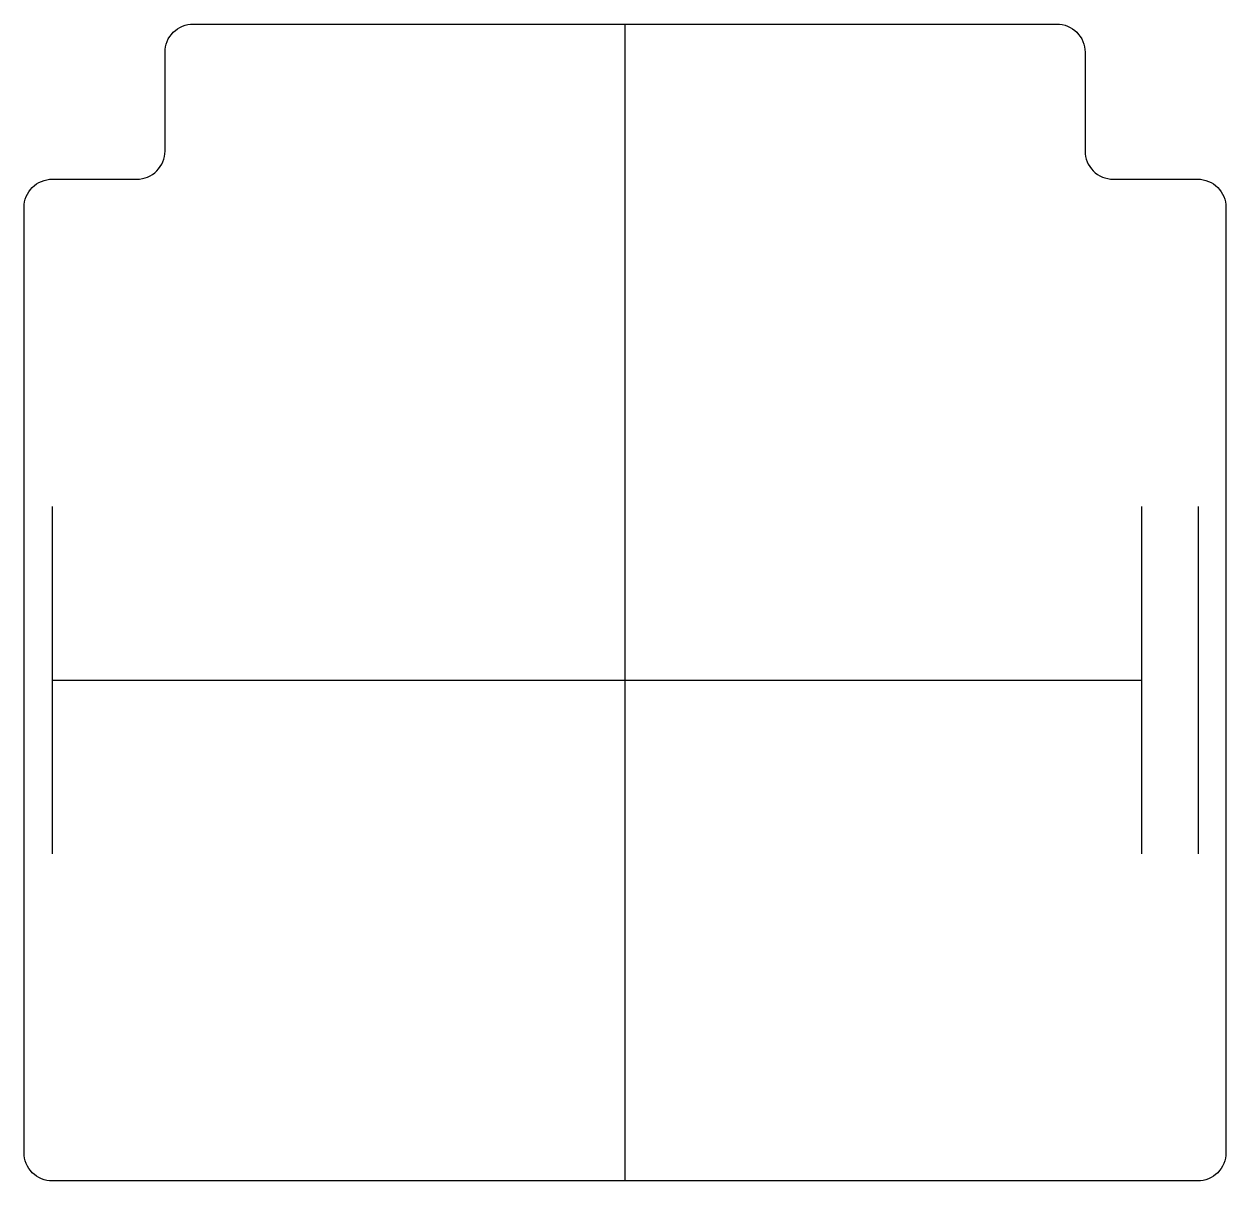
# Model space of a CAD drawing. Header units: millimetres. Extents: x -21.3 to 21.3, y -17.8 to 23.3.
import ezdxf

# ---------------------------------------------------------------- set-up
doc = ezdxf.new("R2010")
doc.units = ezdxf.units.MM
doc.layers.get('0').update_dxf_attribs({"linetype": 'CONTINUOUS'})

msp = doc.modelspace()

# ---------------------------------------------------------------- linework, layer by layer
for p, q in [((-0.005, 23.28), (-0.005, -17.774)), ((-20.32, 6.16), (-20.32, -6.16)), ((18.32, 6.16), (18.32, -6.16)), ((20.32, 6.16), (20.32, -6.16)), ((-20.32, 0), (18.32, 0))]:
    msp.add_line(p, q)
msp.add_lwpolyline([(20.311, -17.774), (-20.32, -17.774, -0.414214), (-21.32, -16.774), (-21.32, 16.774, -0.414214), (-20.32, 17.774), (-17.32, 17.774, 0.414214), (-16.32, 18.774), (-16.32, 22.28, -0.414214), (-15.32, 23.28), (15.311, 23.28, -0.414214), (16.311, 22.28), (16.311, 18.774, 0.414214), (17.311, 17.774), (20.311, 17.774, -0.414214), (21.311, 16.774), (21.311, -16.774, -0.414214)], format="xyb", close=True)

doc.saveas('drawing.dxf')
